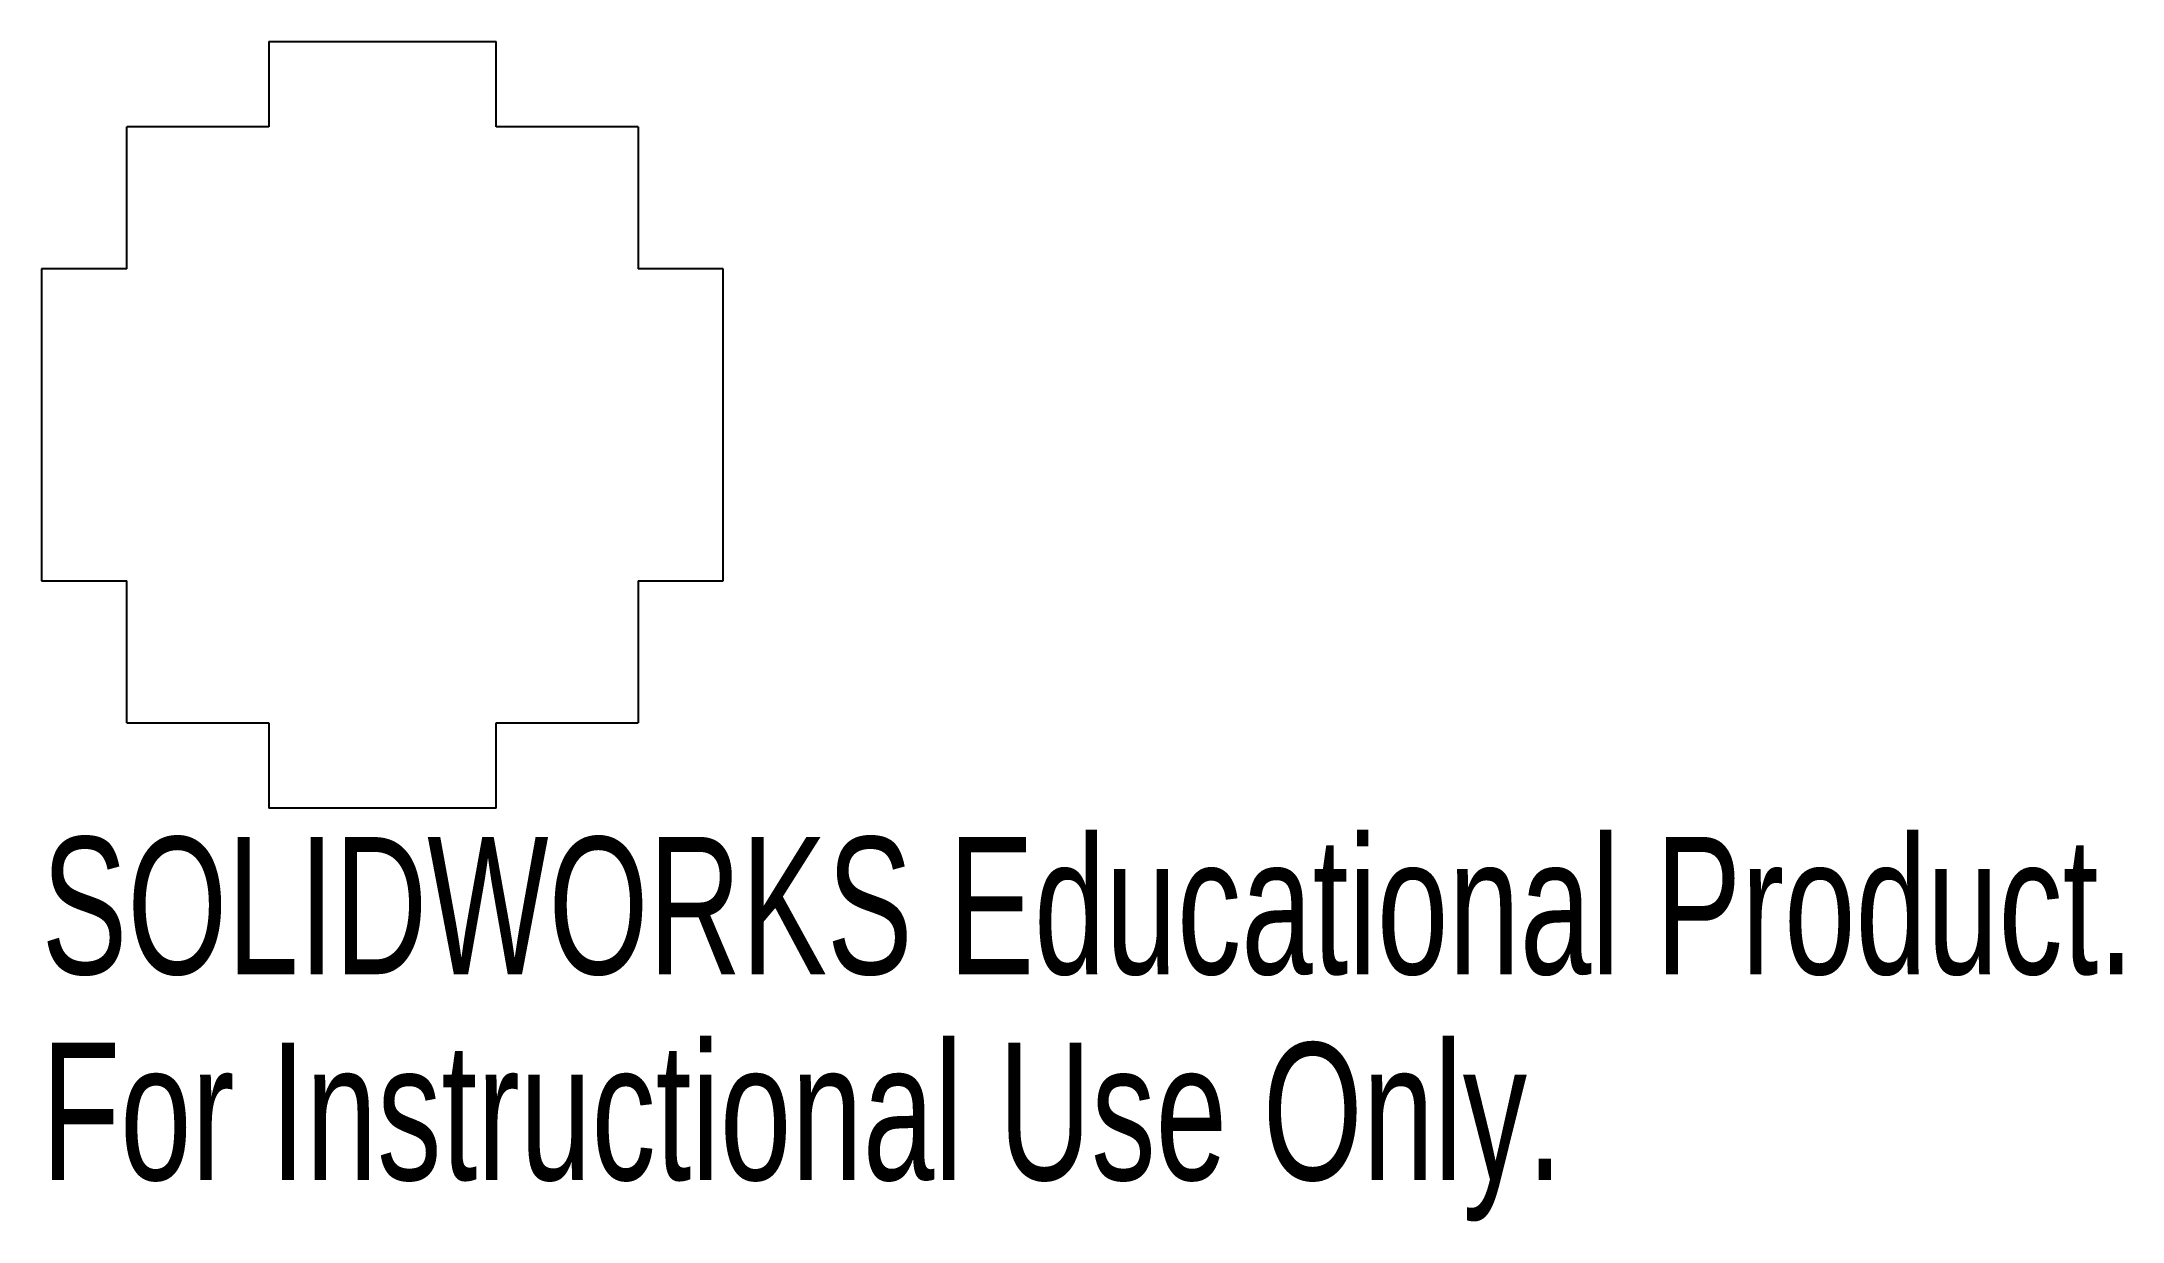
# Model space of a CAD drawing. Header units: millimetres. Extents: x -3 to 70.3, y -14.6 to 27.
import ezdxf

# ---------------------------------------------------------------- set-up
doc = ezdxf.new("R2010")
doc.units = ezdxf.units.MM
doc.styles.add('SLDTEXTSTYLE0', font='TXT', dxfattribs={"width": 0.7})

msp = doc.modelspace()

# ---------------------------------------------------------------- linework, layer by layer
at = {"color": 7, "linetype": 'Continuous', "lineweight": 25}
for p, q in [((5, 27), (5, 24)), ((5, 27), (13, 27)), ((13, 24), (13, 27)), ((5, 24), (0, 24)), ((0, 19), (0, 24)), ((18, 24), (13, 24)), ((18, 24), (18, 19)), ((0, 19), (-3, 19)), ((-3, 19), (-3, 8)), ((21, 19), (18, 19)), ((21, 8), (21, 19)), ((-3, 8), (0, 8)), ((0, 3), (0, 8)), ((18, 8), (18, 3)), ((18, 8), (21, 8)), ((0, 3), (5, 3)), ((5, 3), (5, 0)), ((13, 0), (13, 3)), ((13, 3), (18, 3)), ((13, 0), (5, 0))]:
    msp.add_line(p, q, dxfattribs=at)

# ---------------------------------------------------------------- texts
at = {"color": 7, "linetype": 'Continuous', "char_height": 4.83362, "attachment_point": 1, "style": 'SLDTEXTSTYLE0'}
for s, insert in [('SOLIDWORKS Educational Product.', (-3, -1.02)), ('For Instructional Use Only.', (-3, -8.27))]:
    msp.add_mtext(s, dxfattribs=dict(at, insert=insert))

doc.saveas('drawing.dxf')
